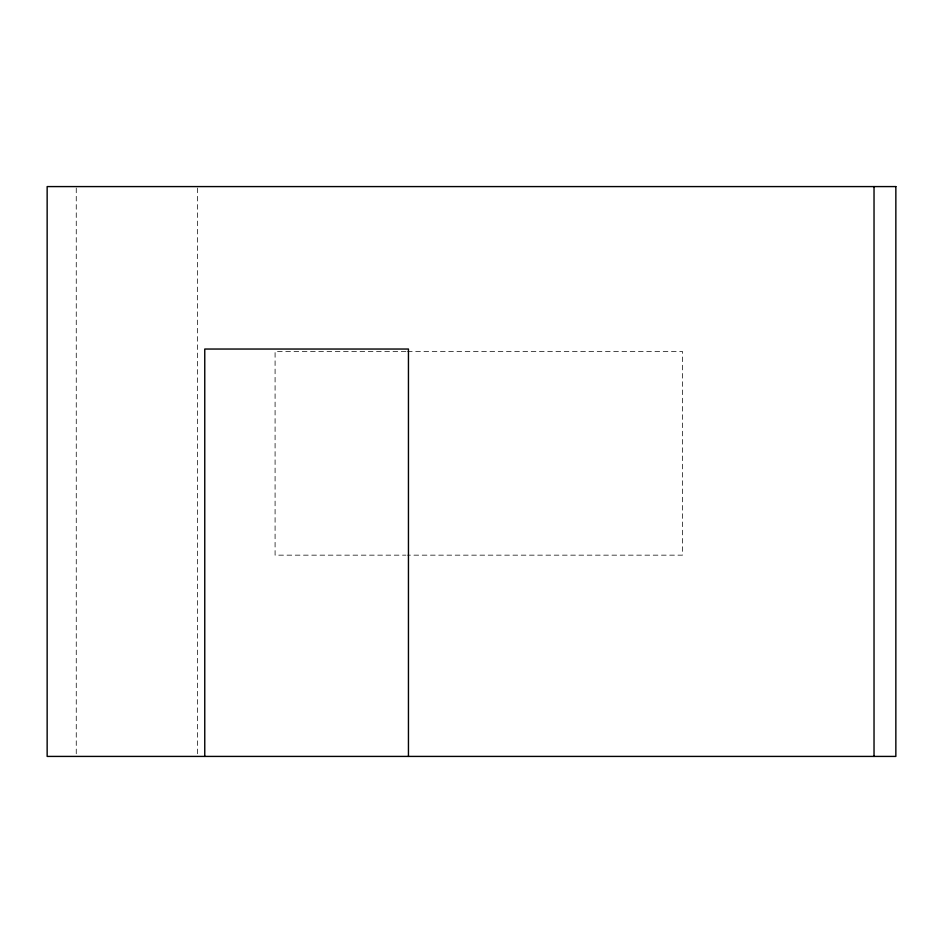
<?xml version="1.0" encoding="UTF-8"?>
<svg xmlns="http://www.w3.org/2000/svg" width="943" height="943" viewBox="0 0 943 943"><rect width="100%" height="100%" fill="white"/><g stroke="black" fill="none" stroke-linecap="round" stroke-linejoin="round"><path stroke-width="0.71" stroke-dasharray="4.71 3.54" d="M405.973 351.468L275.085 351.468L275.085 555.156L405.973 555.156M407.447 351.468L682.461 351.468L682.461 555.156L407.447 555.156M197.488 188.046L197.488 754.954M76.253 188.046L76.253 754.954"/><path stroke-width="1.41" d="M874.031 186.584L874.031 756.416M408.449 756.416L408.449 349.04L204.761 349.04L204.761 756.416M895.85 186.584L47.15 186.584L47.15 756.416L895.85 756.416L895.85 186.584"/></g></svg>
